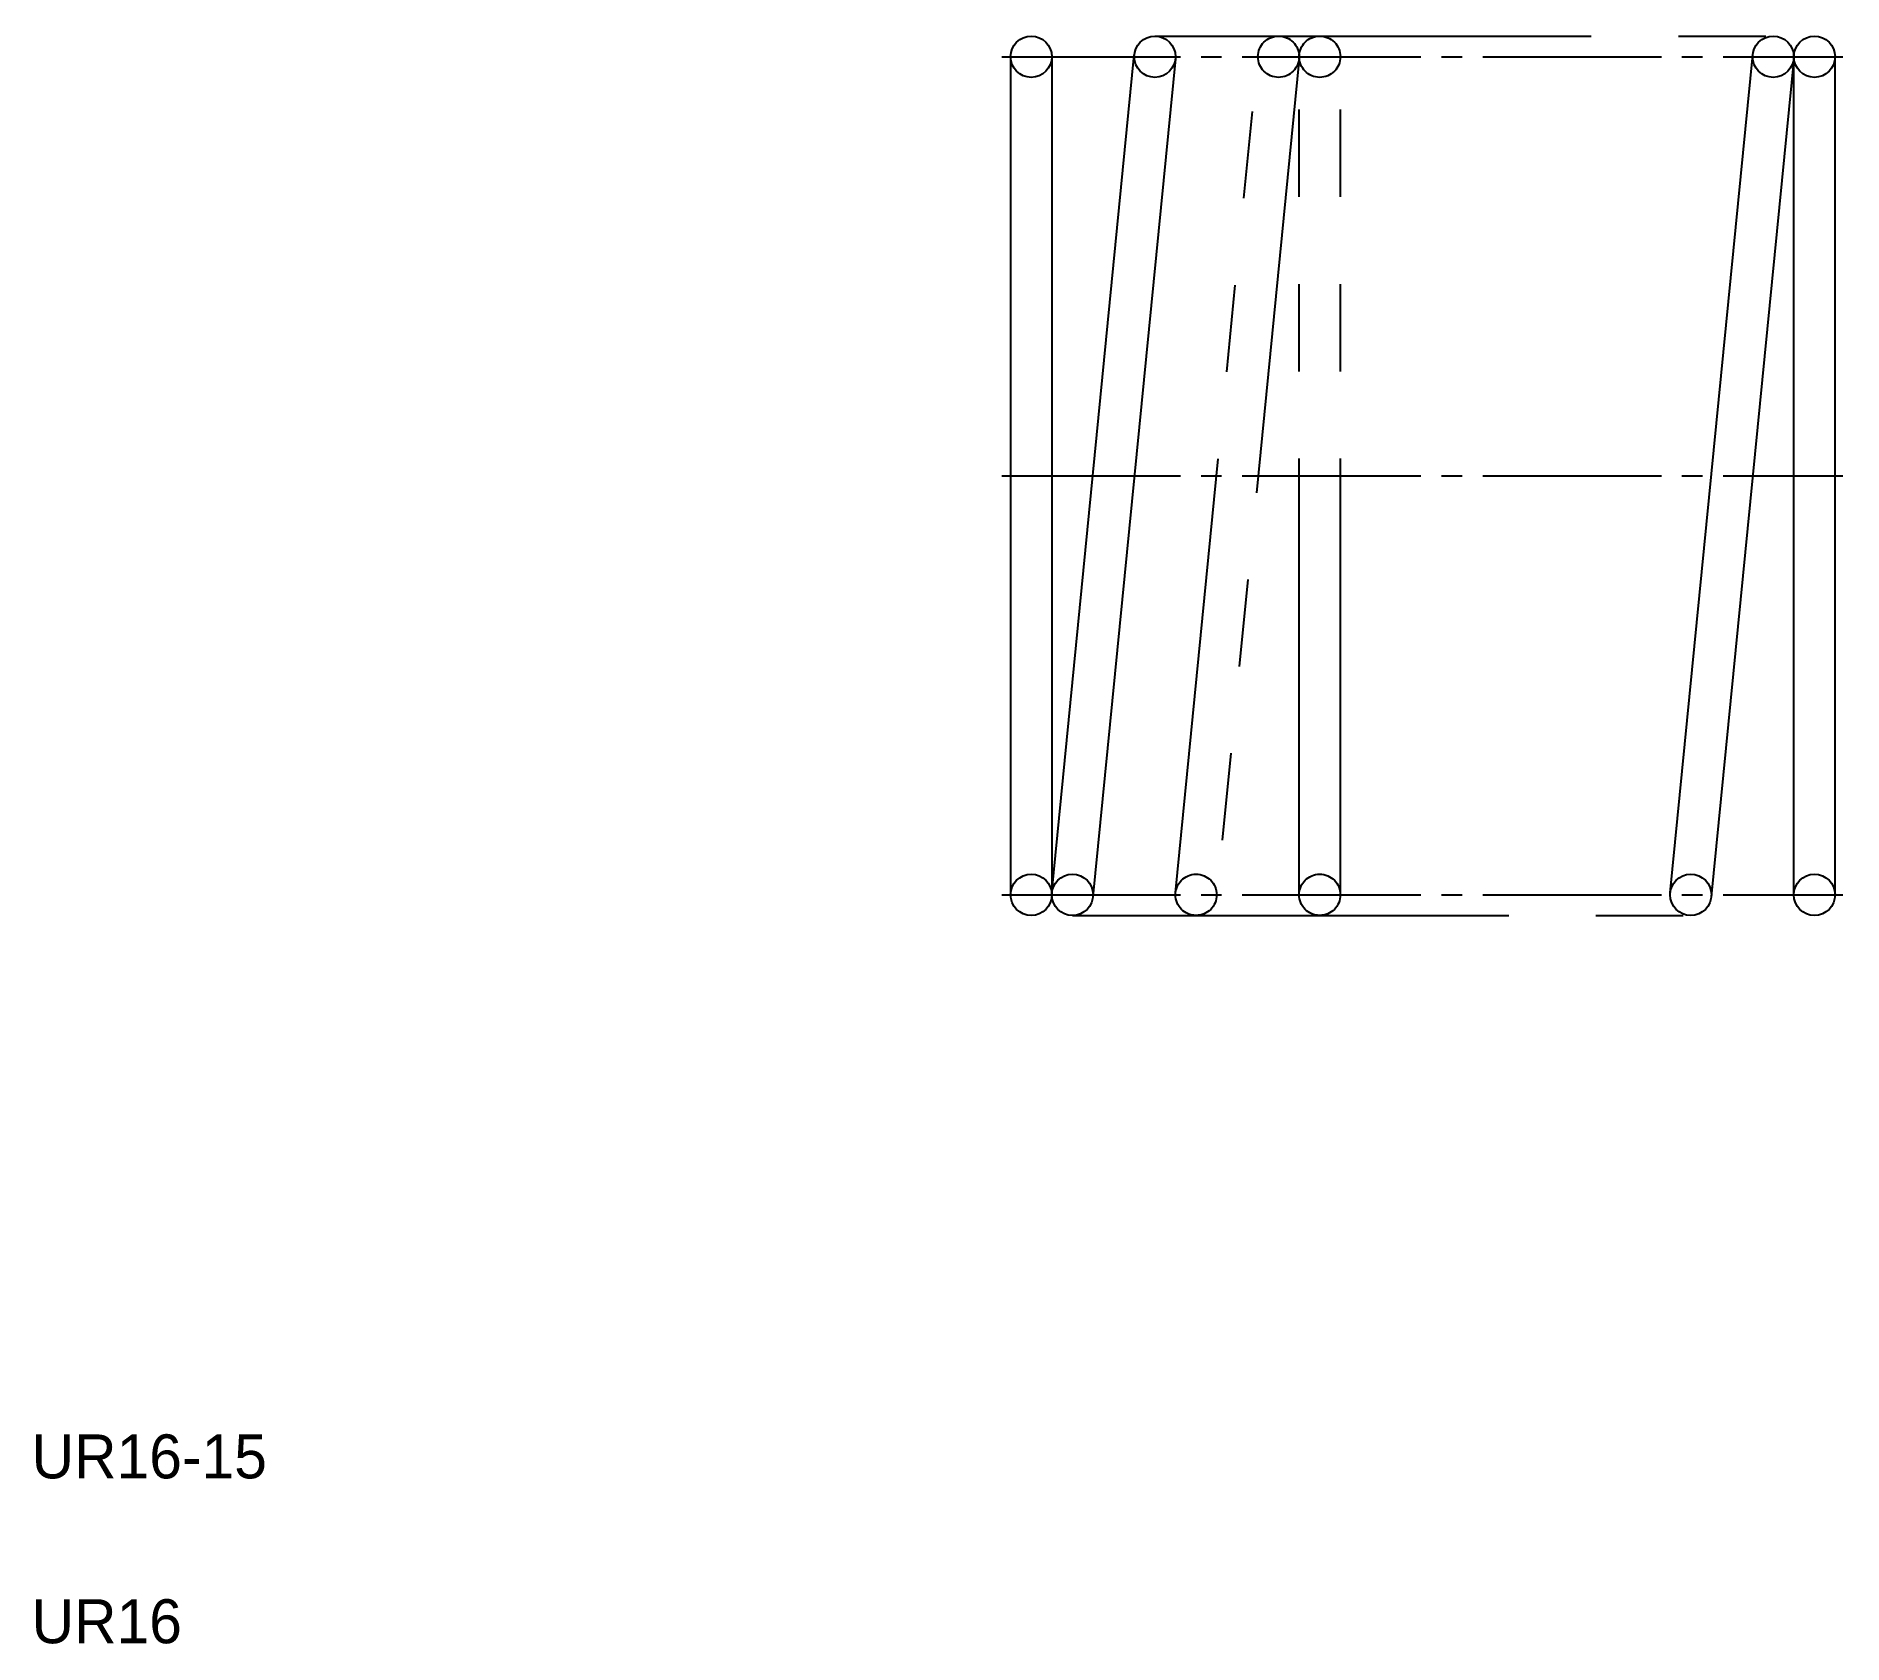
# Model space of a CAD drawing. Extents: x 2.1 to 35, y 2 to 31.2.
import ezdxf

# ---------------------------------------------------------------- set-up
doc = ezdxf.new("R2010")
doc.units = 0
doc.header["$LTSCALE"] = 0.25
doc.linetypes.add('CENTER', pattern=[17.5, 13, -1.5, 1.5, -1.5])
doc.linetypes.add('PHANTOM', pattern=[63.5, 31.75, -6.35, 6.35, -6.35, 6.35, -6.35])
doc.layers.get('0').update_dxf_attribs({"linetype": 'CONTINUOUS'})
doc.layers.add('CENTER', color=1, linetype='CENTER')

msp = doc.modelspace()

# ---------------------------------------------------------------- linework, layer by layer
at = {"color": 3, "linetype": 'PHANTOM'}
for p, q in [((22.436, 31.244), (33.686, 31.244)), ((22.812, 15.656), (24.312, 30.906)), ((25.059, 30.833), (23.559, 15.583)), ((25.061, 15.619), (25.061, 30.869)), ((25.811, 15.619), (25.811, 30.869)), ((20.936, 15.244), (32.186, 15.244))]:
    msp.add_line(p, q, dxfattribs=at)
for p, q in [((20.562, 15.656), (22.062, 30.906)), ((31.812, 15.656), (33.312, 30.906)), ((19.811, 30.869), (19.811, 15.619)), ((20.561, 30.869), (20.561, 15.619)), ((22.809, 30.833), (21.309, 15.583)), ((34.059, 30.833), (32.559, 15.583)), ((34.061, 15.619), (34.061, 30.869)), ((34.811, 15.619), (34.811, 30.869)), ((19.811, 27.057), (19.811, 27.057)), ((19.811, 23.244), (19.811, 23.244))]:
    msp.add_line(p, q)
for centre in [(20.186, 30.869), (22.436, 30.869), (33.686, 30.869), (34.436, 30.869), (20.186, 15.619), (20.936, 15.619), (32.186, 15.619), (34.436, 15.619)]:
    msp.add_circle(centre, 0.375)
for centre in [(24.686, 30.869), (25.436, 30.869), (23.186, 15.619), (25.436, 15.619)]:
    msp.add_circle(centre, 0.375, dxfattribs=at)
at = {"layer": 'CENTER', "color": 1, "linetype": 'CENTER'}
for p, q in [((19.651, 30.869), (34.953, 30.869)), ((19.651, 23.244), (34.953, 23.244)), ((19.651, 15.619), (34.953, 15.619))]:
    msp.add_line(p, q, dxfattribs=at)

# ---------------------------------------------------------------- texts
for s, p in [('UR16-15', (2, 5)), ('UR16', (2, 2))]:
    msp.add_text(s, height=0.8).set_placement(p)

doc.saveas('drawing.dxf')
